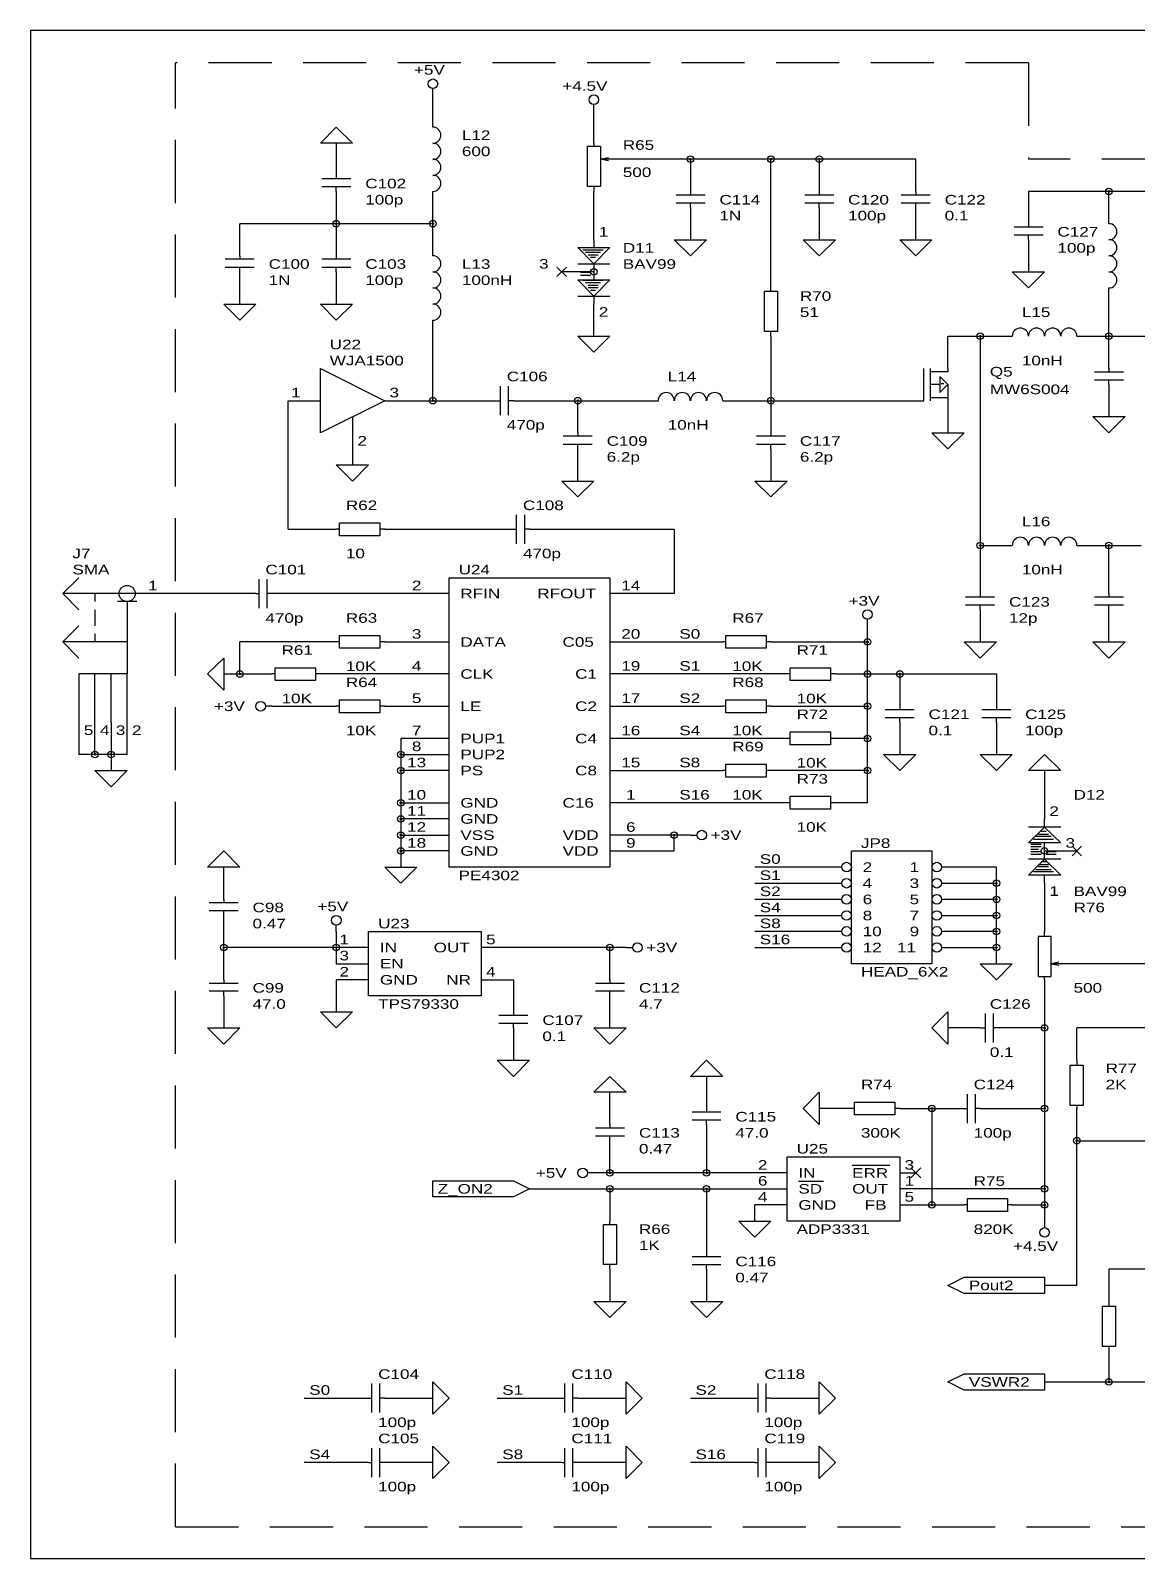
# Model space of a CAD drawing. Extents: x 0.06 to 9.63, y 0.06 to 6.12.
# Drawn here: x 0.06 to 4.45, y 0.06 to 6.12 of the extents above; entities that cross this region are included whole.
import ezdxf

# ---------------------------------------------------------------- set-up
doc = ezdxf.new("R2010")
doc.units = 0
doc.header["$MEASUREMENT"] = 0
doc.linetypes.add('HIDDEN', pattern=[0.375, 0.25, -0.125])
doc.layers.get('0').update_dxf_attribs({"linetype": 'HIDDEN'})
doc.layers.add('1', color=7, linetype='CONTINUOUS')

msp = doc.modelspace()

# ---------------------------------------------------------------- linework, layer by layer
for p, q in [((4.02, 5.996), (0.638, 5.996)), ((0.638, 5.996), (0.638, 5.996)), ((0.638, 5.996), (0.638, 5.996)), ((0.638, 0.19), (0.638, 5.996)), ((4.02, 5.996), (4.02, 5.614)), ((9.061, 5.614), (4.02, 5.614)), ((0.638, 0.19), (7.275, 0.19))]:
    msp.add_line(p, q)
at = {"layer": '1'}
for p, q in [((9.634, 6.124), (0.064, 6.124)), ((0.064, 6.124), (0.064, 0.064)), ((1.659, 5.869), (1.659, 5.894)), ((1.659, 5.741), (1.659, 5.869)), ((2.297, 5.805), (2.297, 5.83)), ((2.297, 5.677), (2.297, 5.805)), ((1.213, 5.677), (1.276, 5.741)), ((1.276, 5.741), (1.34, 5.677)), ((1.34, 5.677), (1.213, 5.677)), ((1.276, 5.677), (1.276, 5.55)), ((2.272, 5.505), (2.272, 5.665)), ((2.272, 5.665), (2.297, 5.665)), ((2.297, 5.677), (2.297, 5.665)), ((2.297, 5.665), (2.323, 5.665)), ((2.323, 5.665), (2.323, 5.505)), ((2.323, 5.614), (2.355, 5.62)), ((2.361, 5.614), (2.323, 5.614)), ((2.355, 5.607), (2.323, 5.614)), ((3.574, 5.614), (2.361, 5.614)), ((2.68, 5.614), (2.68, 5.486)), ((2.999, 5.103), (2.999, 5.614)), ((3.191, 5.614), (3.191, 5.486)), ((3.574, 5.486), (3.574, 5.614)), ((1.219, 5.537), (1.334, 5.537)), ((1.276, 5.55), (1.276, 5.537)), ((1.219, 5.505), (1.334, 5.505)), ((1.276, 5.486), (1.276, 5.505)), ((1.276, 5.486), (1.276, 5.231)), ((1.659, 5.231), (1.659, 5.486)), ((2.323, 5.505), (2.272, 5.505)), ((2.297, 5.505), (2.297, 5.486)), ((2.297, 5.294), (2.297, 5.486)), ((2.623, 5.473), (2.738, 5.473)), ((2.68, 5.486), (2.68, 5.473)), ((3.133, 5.473), (3.248, 5.473)), ((3.191, 5.486), (3.191, 5.473)), ((3.516, 5.473), (3.631, 5.473)), ((3.574, 5.486), (3.574, 5.473)), ((5.935, 5.486), (4.02, 5.486)), ((4.02, 5.486), (4.02, 5.358)), ((4.339, 5.358), (4.339, 5.486)), ((2.623, 5.441), (2.738, 5.441)), ((2.68, 5.422), (2.68, 5.441)), ((2.68, 5.422), (2.68, 5.294)), ((3.133, 5.441), (3.248, 5.441)), ((3.191, 5.422), (3.191, 5.441)), ((3.191, 5.422), (3.191, 5.294)), ((3.516, 5.441), (3.631, 5.441)), ((3.574, 5.422), (3.574, 5.441)), ((3.574, 5.294), (3.574, 5.422)), ((1.659, 5.358), (0.894, 5.358)), ((0.894, 5.231), (0.894, 5.358)), ((3.963, 5.346), (4.078, 5.346)), ((4.02, 5.358), (4.02, 5.346)), ((2.297, 5.294), (2.297, 5.263)), ((2.616, 5.294), (2.744, 5.294)), ((2.68, 5.231), (2.616, 5.294)), ((2.744, 5.294), (2.68, 5.231)), ((3.127, 5.294), (3.255, 5.294)), ((3.191, 5.231), (3.127, 5.294)), ((3.255, 5.294), (3.191, 5.231)), ((3.51, 5.294), (3.637, 5.294)), ((3.574, 5.231), (3.51, 5.294)), ((3.637, 5.294), (3.574, 5.231)), ((3.963, 5.314), (4.078, 5.314)), ((4.02, 5.294), (4.02, 5.314)), ((4.02, 5.294), (4.02, 5.167)), ((0.836, 5.218), (0.951, 5.218)), ((0.894, 5.231), (0.894, 5.218)), ((1.219, 5.218), (1.334, 5.218)), ((1.276, 5.231), (1.276, 5.218)), ((2.234, 5.263), (2.361, 5.263)), ((2.297, 5.199), (2.234, 5.263)), ((2.254, 5.254), (2.334, 5.254)), ((2.324, 5.244), (2.264, 5.244)), ((2.274, 5.234), (2.314, 5.234)), ((2.304, 5.224), (2.284, 5.224)), ((2.294, 5.214), (2.294, 5.214)), ((2.361, 5.263), (2.297, 5.199)), ((0.836, 5.186), (0.951, 5.186)), ((0.894, 5.167), (0.894, 5.186)), ((0.894, 5.039), (0.894, 5.167)), ((1.219, 5.186), (1.334, 5.186)), ((1.276, 5.167), (1.276, 5.186)), ((1.276, 5.167), (1.276, 5.039)), ((2.151, 5.186), (2.189, 5.148)), ((2.151, 5.148), (2.189, 5.186)), ((2.234, 5.167), (2.17, 5.167)), ((2.234, 5.199), (2.361, 5.199)), ((2.297, 5.167), (2.234, 5.167)), ((2.284, 5.164), (2.244, 5.164)), ((2.244, 5.154), (2.284, 5.154)), ((2.297, 5.199), (2.297, 5.135)), ((3.956, 5.167), (4.084, 5.167)), ((4.02, 5.103), (3.956, 5.167)), ((4.084, 5.167), (4.02, 5.103)), ((2.234, 5.135), (2.361, 5.135)), ((2.297, 5.071), (2.234, 5.135)), ((2.254, 5.134), (2.334, 5.134)), ((2.324, 5.124), (2.264, 5.124)), ((2.274, 5.114), (2.314, 5.114)), ((2.314, 5.104), (2.274, 5.104)), ((2.284, 5.094), (2.304, 5.094)), ((2.361, 5.135), (2.297, 5.071)), ((2.999, 5.09), (2.999, 5.103)), ((4.339, 4.784), (4.339, 5.103)), ((0.83, 5.039), (0.957, 5.039)), ((0.894, 4.975), (0.83, 5.039)), ((0.957, 5.039), (0.894, 4.975)), ((1.213, 5.039), (1.34, 5.039)), ((1.276, 4.975), (1.213, 5.039)), ((1.34, 5.039), (1.276, 4.975)), ((2.234, 5.071), (2.361, 5.071)), ((2.294, 5.084), (2.294, 5.084)), ((2.297, 5.071), (2.297, 5.039)), ((2.297, 4.912), (2.297, 5.039)), ((2.974, 4.931), (2.974, 5.09)), ((2.974, 5.09), (3.025, 5.09)), ((3.025, 5.09), (3.025, 4.931)), ((1.659, 4.656), (1.659, 4.975)), ((2.234, 4.912), (2.361, 4.912)), ((2.297, 4.848), (2.234, 4.912)), ((2.361, 4.912), (2.297, 4.848)), ((2.999, 4.931), (2.974, 4.931)), ((2.999, 4.912), (2.999, 4.931)), ((3.025, 4.931), (2.999, 4.931)), ((2.999, 4.912), (2.999, 4.529)), ((3.701, 4.912), (3.956, 4.912)), ((3.701, 4.784), (3.701, 4.912)), ((3.829, 4.912), (3.829, 3.891)), ((4.212, 4.912), (5.169, 4.912)), ((1.213, 4.784), (1.468, 4.656)), ((1.213, 4.529), (1.213, 4.784)), ((3.605, 4.656), (3.605, 4.784)), ((3.631, 4.784), (3.631, 4.656)), ((3.631, 4.784), (3.631, 4.656)), ((3.701, 4.771), (3.631, 4.771)), ((3.701, 4.771), (3.637, 4.771)), ((3.701, 4.72), (3.669, 4.752)), ((3.669, 4.752), (3.669, 4.688)), ((3.674, 4.734), (3.674, 4.734)), ((3.701, 4.784), (3.701, 4.771)), ((3.701, 4.784), (3.701, 4.771)), ((4.282, 4.771), (4.397, 4.771)), ((4.282, 4.739), (4.397, 4.739)), ((4.339, 4.784), (4.339, 4.771)), ((4.339, 4.72), (4.339, 4.739)), ((1.927, 4.599), (1.927, 4.714)), ((1.959, 4.599), (1.959, 4.714)), ((3.669, 4.72), (3.631, 4.72)), ((3.631, 4.669), (3.701, 4.669)), ((3.637, 4.669), (3.695, 4.669)), ((3.669, 4.688), (3.701, 4.72)), ((3.674, 4.724), (3.684, 4.724)), ((3.674, 4.714), (3.674, 4.714)), ((3.701, 4.72), (3.701, 4.656)), ((3.701, 4.72), (3.701, 4.656)), ((4.339, 4.72), (4.339, 4.593)), ((1.085, 4.656), (1.213, 4.656)), ((1.085, 4.146), (1.085, 4.656)), ((1.468, 4.656), (1.213, 4.529)), ((1.468, 4.656), (1.914, 4.656)), ((1.914, 4.656), (1.927, 4.656)), ((1.978, 4.656), (1.959, 4.656)), ((1.978, 4.656), (2.553, 4.656)), ((2.234, 4.529), (2.234, 4.656)), ((2.808, 4.656), (3.574, 4.656)), ((3.574, 4.656), (3.605, 4.656)), ((3.701, 4.656), (3.701, 4.529)), ((1.34, 4.593), (1.34, 4.529)), ((4.275, 4.593), (4.403, 4.593)), ((4.339, 4.529), (4.275, 4.593)), ((4.403, 4.593), (4.339, 4.529)), ((1.34, 4.529), (1.34, 4.401)), ((2.176, 4.516), (2.291, 4.516)), ((2.234, 4.529), (2.234, 4.516)), ((2.942, 4.516), (3.057, 4.516)), ((2.999, 4.529), (2.999, 4.516)), ((3.637, 4.529), (3.765, 4.529)), ((3.701, 4.465), (3.637, 4.529)), ((3.765, 4.529), (3.701, 4.465)), ((2.176, 4.484), (2.291, 4.484)), ((2.234, 4.465), (2.234, 4.484)), ((2.234, 4.337), (2.234, 4.465)), ((2.942, 4.484), (3.057, 4.484)), ((2.999, 4.465), (2.999, 4.484)), ((2.999, 4.465), (2.999, 4.337)), ((1.276, 4.401), (1.404, 4.401)), ((1.34, 4.337), (1.276, 4.401)), ((1.404, 4.401), (1.34, 4.337)), ((2.17, 4.337), (2.297, 4.337)), ((2.234, 4.274), (2.17, 4.337)), ((2.297, 4.337), (2.234, 4.274)), ((2.935, 4.337), (3.063, 4.337)), ((2.999, 4.274), (2.935, 4.337)), ((3.063, 4.337), (2.999, 4.274)), ((1.991, 4.088), (1.991, 4.203)), ((2.023, 4.088), (2.023, 4.203)), ((1.085, 4.146), (1.276, 4.146)), ((1.289, 4.146), (1.276, 4.146)), ((1.289, 4.12), (1.289, 4.171)), ((1.289, 4.171), (1.449, 4.171)), ((1.449, 4.171), (1.449, 4.146)), ((1.468, 4.146), (1.449, 4.146)), ((1.449, 4.146), (1.449, 4.12)), ((1.468, 4.146), (1.978, 4.146)), ((1.978, 4.146), (1.991, 4.146)), ((2.042, 4.146), (2.023, 4.146)), ((2.042, 4.146), (2.616, 4.146)), ((2.616, 4.146), (2.616, 3.891)), ((1.449, 4.12), (1.289, 4.12)), ((3.829, 4.082), (3.956, 4.082)), ((4.212, 4.082), (4.467, 4.082)), ((4.339, 3.891), (4.339, 4.082)), ((0.192, 3.891), (0.255, 3.954)), ((0.97, 3.833), (0.97, 3.948)), ((1.002, 3.833), (1.002, 3.948)), ((1.723, 3.954), (2.361, 3.954)), ((1.723, 2.806), (1.723, 3.954)), ((2.361, 3.954), (2.361, 2.806)), ((0.511, 3.891), (0.192, 3.891)), ((0.255, 3.827), (0.192, 3.891)), ((0.319, 3.891), (0.319, 3.859)), ((0.957, 3.891), (0.511, 3.891)), ((0.957, 3.891), (0.97, 3.891)), ((1.021, 3.891), (1.002, 3.891)), ((1.723, 3.891), (1.021, 3.891)), ((2.616, 3.891), (2.361, 3.891)), ((3.829, 3.891), (3.829, 3.878)), ((4.339, 3.891), (4.339, 3.878)), ((0.319, 3.827), (0.319, 3.763)), ((0.485, 3.859), (0.409, 3.859)), ((0.447, 3.859), (0.447, 3.699)), ((3.771, 3.878), (3.886, 3.878)), ((3.771, 3.846), (3.886, 3.846)), ((3.829, 3.827), (3.829, 3.846)), ((3.829, 3.827), (3.829, 3.699)), ((4.282, 3.878), (4.397, 3.878)), ((4.282, 3.846), (4.397, 3.846)), ((4.339, 3.827), (4.339, 3.846)), ((4.339, 3.699), (4.339, 3.827)), ((0.255, 3.763), (0.192, 3.699)), ((3.382, 3.763), (3.382, 3.789)), ((3.382, 3.061), (3.382, 3.763)), ((0.447, 3.699), (0.192, 3.699)), ((0.192, 3.699), (0.255, 3.635)), ((0.319, 3.731), (0.319, 3.699)), ((0.447, 3.699), (0.447, 3.572)), ((1.276, 3.699), (0.894, 3.699)), ((0.894, 3.572), (0.894, 3.699)), ((1.289, 3.699), (1.276, 3.699)), ((1.289, 3.674), (1.289, 3.725)), ((1.289, 3.725), (1.449, 3.725)), ((1.449, 3.725), (1.449, 3.699)), ((1.468, 3.699), (1.449, 3.699)), ((1.449, 3.699), (1.449, 3.674)), ((1.468, 3.699), (1.723, 3.699)), ((2.361, 3.699), (2.808, 3.699)), ((2.821, 3.699), (2.808, 3.699)), ((2.821, 3.674), (2.821, 3.725)), ((2.821, 3.725), (2.98, 3.725)), ((2.98, 3.725), (2.98, 3.699)), ((2.999, 3.699), (2.98, 3.699)), ((2.98, 3.699), (2.98, 3.674)), ((2.999, 3.699), (3.382, 3.699)), ((3.765, 3.699), (3.893, 3.699)), ((3.829, 3.635), (3.765, 3.699)), ((3.893, 3.699), (3.829, 3.635)), ((4.275, 3.699), (4.403, 3.699)), ((4.339, 3.635), (4.275, 3.699)), ((4.403, 3.699), (4.339, 3.635)), ((1.449, 3.674), (1.289, 3.674)), ((2.98, 3.674), (2.821, 3.674)), ((0.766, 3.572), (0.83, 3.635)), ((0.83, 3.635), (0.83, 3.508)), ((1.034, 3.546), (1.034, 3.597)), ((1.034, 3.597), (1.193, 3.597)), ((1.193, 3.597), (1.193, 3.572)), ((3.076, 3.546), (3.076, 3.597)), ((3.076, 3.597), (3.235, 3.597)), ((3.235, 3.597), (3.235, 3.572)), ((0.447, 3.572), (0.255, 3.572)), ((0.255, 3.572), (0.255, 3.38)), ((0.319, 3.38), (0.319, 3.572)), ((0.383, 3.38), (0.383, 3.572)), ((0.447, 3.38), (0.447, 3.572)), ((0.83, 3.508), (0.766, 3.572)), ((0.83, 3.572), (1.021, 3.572)), ((1.034, 3.572), (1.021, 3.572)), ((1.193, 3.546), (1.034, 3.546)), ((1.213, 3.572), (1.193, 3.572)), ((1.193, 3.572), (1.193, 3.546)), ((1.723, 3.572), (1.213, 3.572)), ((3.063, 3.572), (2.361, 3.572)), ((3.076, 3.572), (3.063, 3.572)), ((3.235, 3.546), (3.076, 3.546)), ((3.255, 3.572), (3.235, 3.572)), ((3.235, 3.572), (3.235, 3.546)), ((3.255, 3.572), (3.893, 3.572)), ((3.51, 3.572), (3.51, 3.444)), ((3.893, 3.572), (3.893, 3.444)), ((1.289, 3.418), (1.289, 3.47)), ((1.289, 3.47), (1.449, 3.47)), ((1.449, 3.47), (1.449, 3.444)), ((2.821, 3.418), (2.821, 3.47)), ((2.821, 3.47), (2.98, 3.47)), ((2.98, 3.47), (2.98, 3.444)), ((1.021, 3.444), (0.996, 3.444)), ((1.021, 3.444), (1.276, 3.444)), ((1.289, 3.444), (1.276, 3.444)), ((1.449, 3.418), (1.289, 3.418)), ((1.468, 3.444), (1.449, 3.444)), ((1.449, 3.444), (1.449, 3.418)), ((1.468, 3.444), (1.723, 3.444)), ((2.361, 3.444), (2.808, 3.444)), ((2.821, 3.444), (2.808, 3.444)), ((2.98, 3.418), (2.821, 3.418)), ((2.999, 3.444), (2.98, 3.444)), ((2.98, 3.444), (2.98, 3.418)), ((2.999, 3.444), (3.382, 3.444)), ((3.452, 3.431), (3.567, 3.431)), ((3.452, 3.399), (3.567, 3.399)), ((3.51, 3.444), (3.51, 3.431)), ((3.51, 3.38), (3.51, 3.399)), ((3.835, 3.431), (3.95, 3.431)), ((3.835, 3.399), (3.95, 3.399)), ((3.893, 3.444), (3.893, 3.431)), ((3.893, 3.38), (3.893, 3.399)), ((0.255, 3.38), (0.255, 3.253)), ((0.319, 3.253), (0.319, 3.38)), ((0.383, 3.38), (0.383, 3.189)), ((0.447, 3.253), (0.447, 3.38)), ((3.076, 3.291), (3.076, 3.342)), ((3.076, 3.342), (3.235, 3.342)), ((3.235, 3.342), (3.235, 3.316)), ((3.51, 3.38), (3.51, 3.253)), ((3.893, 3.38), (3.893, 3.253)), ((1.723, 3.316), (1.532, 3.316)), ((1.532, 3.316), (1.532, 2.806)), ((3.063, 3.316), (2.361, 3.316)), ((3.076, 3.316), (3.063, 3.316)), ((3.235, 3.291), (3.076, 3.291)), ((3.255, 3.316), (3.235, 3.316)), ((3.235, 3.316), (3.235, 3.291)), ((3.382, 3.316), (3.255, 3.316)), ((0.447, 3.253), (0.255, 3.253)), ((1.532, 3.253), (1.723, 3.253)), ((2.821, 3.163), (2.821, 3.214)), ((2.821, 3.214), (2.98, 3.214)), ((2.98, 3.214), (2.98, 3.189)), ((3.446, 3.253), (3.574, 3.253)), ((3.51, 3.189), (3.446, 3.253)), ((3.574, 3.253), (3.51, 3.189)), ((3.829, 3.253), (3.956, 3.253)), ((3.893, 3.189), (3.829, 3.253)), ((3.956, 3.253), (3.893, 3.189)), ((4.02, 3.189), (4.084, 3.253)), ((4.084, 3.253), (4.148, 3.189)), ((0.319, 3.189), (0.447, 3.189)), ((0.383, 3.125), (0.319, 3.189)), ((0.447, 3.189), (0.383, 3.125)), ((1.723, 3.189), (1.532, 3.189)), ((2.361, 3.189), (2.808, 3.189)), ((2.821, 3.189), (2.808, 3.189)), ((2.98, 3.163), (2.821, 3.163)), ((2.999, 3.189), (2.98, 3.189)), ((2.98, 3.189), (2.98, 3.163)), ((3.382, 3.189), (2.999, 3.189)), ((4.148, 3.189), (4.02, 3.189)), ((4.084, 3.189), (4.084, 2.997)), ((1.532, 3.061), (1.723, 3.061)), ((3.063, 3.061), (2.361, 3.061)), ((3.076, 3.061), (3.063, 3.061)), ((3.076, 3.036), (3.076, 3.087)), ((3.076, 3.087), (3.235, 3.087)), ((3.235, 3.036), (3.076, 3.036)), ((3.235, 3.087), (3.235, 3.061)), ((3.255, 3.061), (3.235, 3.061)), ((3.235, 3.061), (3.235, 3.036)), ((3.382, 3.061), (3.255, 3.061)), ((1.723, 2.997), (1.532, 2.997)), ((4.084, 2.965), (4.084, 2.997)), ((1.532, 2.933), (1.723, 2.933)), ((2.68, 2.933), (2.361, 2.933)), ((2.616, 2.87), (2.616, 2.933)), ((2.68, 2.933), (2.706, 2.933)), ((4.02, 2.902), (4.084, 2.965)), ((4.148, 2.965), (4.02, 2.965)), ((4.04, 2.917), (4.12, 2.917)), ((4.11, 2.927), (4.05, 2.927)), ((4.06, 2.937), (4.1, 2.937)), ((4.09, 2.947), (4.07, 2.947)), ((4.08, 2.957), (4.08, 2.957)), ((4.084, 2.965), (4.148, 2.902)), ((0.766, 2.806), (0.83, 2.87)), ((0.83, 2.87), (0.894, 2.806)), ((1.723, 2.87), (1.532, 2.87)), ((2.361, 2.87), (2.616, 2.87)), ((3.318, 2.87), (3.637, 2.87)), ((3.318, 2.423), (3.318, 2.87)), ((3.637, 2.87), (3.637, 2.423)), ((4.148, 2.902), (4.02, 2.902)), ((4.03, 2.897), (4.07, 2.897)), ((4.07, 2.887), (4.03, 2.887)), ((4.03, 2.877), (4.06, 2.877)), ((4.07, 2.867), (4.03, 2.867)), ((4.03, 2.857), (4.07, 2.857)), ((4.084, 2.838), (4.084, 2.902)), ((4.084, 2.87), (4.148, 2.87)), ((4.13, 2.867), (4.09, 2.867)), ((4.09, 2.857), (4.13, 2.857)), ((4.148, 2.87), (4.212, 2.87)), ((4.193, 2.889), (4.231, 2.851)), ((4.193, 2.851), (4.231, 2.889)), ((0.894, 2.806), (0.766, 2.806)), ((0.83, 2.678), (0.83, 2.806)), ((1.468, 2.806), (1.595, 2.806)), ((1.532, 2.742), (1.468, 2.806)), ((1.595, 2.806), (1.532, 2.742)), ((2.361, 2.806), (1.723, 2.806)), ((3.28, 2.806), (2.935, 2.806)), ((3.893, 2.806), (3.676, 2.806)), ((3.893, 2.423), (3.893, 2.806)), ((4.02, 2.774), (4.084, 2.838)), ((4.148, 2.838), (4.02, 2.838)), ((4.05, 2.797), (4.11, 2.797)), ((4.06, 2.817), (4.1, 2.817)), ((4.1, 2.807), (4.06, 2.807)), ((4.09, 2.827), (4.07, 2.827)), ((4.08, 2.837), (4.08, 2.837)), ((4.084, 2.838), (4.148, 2.774)), ((2.935, 2.742), (3.28, 2.742)), ((3.676, 2.742), (3.893, 2.742)), ((4.148, 2.774), (4.02, 2.774)), ((4.12, 2.787), (4.04, 2.787)), ((4.084, 2.742), (4.084, 2.774)), ((4.084, 2.742), (4.084, 2.551)), ((0.83, 2.678), (0.83, 2.665)), ((3.28, 2.678), (2.935, 2.678)), ((3.893, 2.678), (3.676, 2.678)), ((0.772, 2.665), (0.887, 2.665)), ((0.772, 2.634), (0.887, 2.634)), ((0.83, 2.614), (0.83, 2.634)), ((0.83, 2.359), (0.83, 2.614)), ((2.935, 2.614), (3.28, 2.614)), ((3.676, 2.614), (3.893, 2.614)), ((1.276, 2.551), (1.276, 2.576)), ((1.276, 2.551), (1.276, 2.423)), ((1.404, 2.551), (1.851, 2.551)), ((1.404, 2.295), (1.404, 2.551)), ((1.851, 2.551), (1.851, 2.295)), ((3.28, 2.551), (2.935, 2.551)), ((3.893, 2.551), (3.676, 2.551)), ((4.084, 2.531), (4.084, 2.551)), ((1.404, 2.487), (0.83, 2.487)), ((2.425, 2.487), (1.851, 2.487)), ((2.361, 2.359), (2.361, 2.487)), ((2.425, 2.487), (2.45, 2.487)), ((2.935, 2.487), (3.28, 2.487)), ((3.676, 2.487), (3.893, 2.487)), ((4.11, 2.531), (4.059, 2.531)), ((4.059, 2.531), (4.059, 2.372)), ((4.11, 2.372), (4.11, 2.531)), ((4.141, 2.429), (4.11, 2.423)), ((1.276, 2.423), (1.404, 2.423)), ((3.637, 2.423), (3.318, 2.423)), ((3.829, 2.423), (3.956, 2.423)), ((3.893, 2.359), (3.829, 2.423)), ((3.956, 2.423), (3.893, 2.359)), ((4.059, 2.372), (4.084, 2.372)), ((4.084, 2.359), (4.084, 2.372)), ((4.084, 2.372), (4.11, 2.372)), ((4.148, 2.423), (4.11, 2.423)), ((4.11, 2.423), (4.141, 2.417)), ((4.531, 2.423), (4.148, 2.423)), ((0.772, 2.346), (0.887, 2.346)), ((0.772, 2.315), (0.887, 2.315)), ((0.83, 2.359), (0.83, 2.346)), ((0.83, 2.295), (0.83, 2.315)), ((1.404, 2.359), (1.276, 2.359)), ((1.276, 2.359), (1.276, 2.232)), ((1.851, 2.359), (1.978, 2.359)), ((1.978, 2.359), (1.978, 2.232)), ((2.304, 2.346), (2.419, 2.346)), ((2.304, 2.315), (2.419, 2.315)), ((2.361, 2.359), (2.361, 2.346)), ((2.361, 2.295), (2.361, 2.315)), ((4.084, 2.359), (4.084, 1.402)), ((0.83, 2.295), (0.83, 2.168)), ((1.851, 2.295), (1.404, 2.295)), ((2.361, 2.168), (2.361, 2.295)), ((1.213, 2.232), (1.34, 2.232)), ((1.276, 2.168), (1.213, 2.232)), ((1.34, 2.232), (1.276, 2.168)), ((1.921, 2.219), (2.036, 2.219)), ((1.921, 2.187), (2.036, 2.187)), ((1.978, 2.232), (1.978, 2.219)), ((1.978, 2.168), (1.978, 2.187)), ((3.637, 2.168), (3.701, 2.232)), ((3.701, 2.232), (3.701, 2.104)), ((3.848, 2.225), (3.848, 2.11)), ((3.88, 2.225), (3.88, 2.11)), ((0.766, 2.168), (0.894, 2.168)), ((0.83, 2.104), (0.766, 2.168)), ((0.894, 2.168), (0.83, 2.104)), ((1.978, 2.168), (1.978, 2.04)), ((2.297, 2.168), (2.425, 2.168)), ((2.361, 2.104), (2.297, 2.168)), ((2.425, 2.168), (2.361, 2.104)), ((3.701, 2.104), (3.637, 2.168)), ((3.829, 2.168), (3.701, 2.168)), ((3.829, 2.168), (3.848, 2.168)), ((3.893, 2.168), (3.88, 2.168)), ((4.084, 2.168), (3.893, 2.168)), ((5.105, 2.168), (4.212, 2.168)), ((4.212, 2.04), (4.212, 2.168)), ((1.914, 2.04), (2.042, 2.04)), ((1.978, 1.976), (1.914, 2.04)), ((2.042, 2.04), (1.978, 1.976)), ((2.68, 1.976), (2.744, 2.04)), ((2.744, 2.04), (2.808, 1.976)), ((4.186, 1.861), (4.186, 2.021)), ((4.186, 2.021), (4.212, 2.021)), ((4.212, 2.04), (4.212, 2.021)), ((4.212, 2.021), (4.237, 2.021)), ((4.237, 2.021), (4.237, 1.861)), ((2.297, 1.913), (2.361, 1.976)), ((2.361, 1.976), (2.425, 1.913)), ((2.808, 1.976), (2.68, 1.976)), ((2.744, 1.976), (2.744, 1.849)), ((2.425, 1.913), (2.297, 1.913)), ((2.361, 1.785), (2.361, 1.913)), ((3.127, 1.849), (3.191, 1.913)), ((3.191, 1.913), (3.191, 1.785)), ((3.778, 1.791), (3.778, 1.906)), ((3.81, 1.791), (3.81, 1.906)), ((2.687, 1.836), (2.801, 1.836)), ((2.744, 1.849), (2.744, 1.836)), ((3.191, 1.785), (3.127, 1.849)), ((3.318, 1.849), (3.191, 1.849)), ((3.331, 1.849), (3.318, 1.849)), ((3.331, 1.823), (3.331, 1.874)), ((3.331, 1.874), (3.491, 1.874)), ((3.491, 1.823), (3.331, 1.823)), ((3.491, 1.874), (3.491, 1.849)), ((3.51, 1.849), (3.491, 1.849)), ((3.491, 1.849), (3.491, 1.823)), ((3.51, 1.849), (3.765, 1.849)), ((3.637, 1.849), (3.637, 1.466)), ((3.765, 1.849), (3.778, 1.849)), ((3.829, 1.849), (3.81, 1.849)), ((3.829, 1.849), (4.084, 1.849)), ((4.237, 1.861), (4.186, 1.861)), ((4.212, 1.861), (4.212, 1.849)), ((4.212, 1.147), (4.212, 1.849)), ((2.304, 1.772), (2.419, 1.772)), ((2.361, 1.785), (2.361, 1.772)), ((2.687, 1.804), (2.801, 1.804)), ((2.744, 1.785), (2.744, 1.804)), ((2.744, 1.785), (2.744, 1.593)), ((2.304, 1.74), (2.419, 1.74)), ((2.361, 1.721), (2.361, 1.74)), ((2.361, 1.593), (2.361, 1.721)), ((4.212, 1.721), (4.595, 1.721)), ((3.063, 1.657), (3.51, 1.657)), ((3.063, 1.402), (3.063, 1.657)), ((3.51, 1.657), (3.51, 1.402)), ((2.297, 1.593), (2.272, 1.593)), ((3.063, 1.593), (2.297, 1.593)), ((3.321, 1.624), (3.371, 1.624)), ((3.371, 1.624), (3.421, 1.624)), ((3.421, 1.624), (3.471, 1.624)), ((3.51, 1.593), (3.574, 1.593)), ((3.554, 1.613), (3.593, 1.574)), ((3.554, 1.574), (3.593, 1.613)), ((1.659, 1.498), (1.659, 1.562)), ((1.659, 1.562), (1.978, 1.562)), ((1.978, 1.562), (2.042, 1.53)), ((2.042, 1.53), (1.978, 1.498)), ((2.042, 1.53), (3.063, 1.53)), ((2.361, 1.53), (2.361, 1.402)), ((2.744, 1.53), (2.744, 1.274)), ((3.108, 1.561), (3.158, 1.561)), ((3.158, 1.561), (3.208, 1.561)), ((4.084, 1.53), (3.51, 1.53)), ((1.978, 1.498), (1.659, 1.498)), ((3.063, 1.466), (2.935, 1.466)), ((2.935, 1.402), (2.935, 1.466)), ((3.51, 1.466), (3.765, 1.466)), ((3.778, 1.466), (3.765, 1.466)), ((3.778, 1.44), (3.778, 1.491)), ((3.778, 1.491), (3.937, 1.491)), ((3.937, 1.491), (3.937, 1.466)), ((3.956, 1.466), (3.937, 1.466)), ((3.937, 1.466), (3.937, 1.44)), ((3.956, 1.466), (4.084, 1.466)), ((2.361, 1.389), (2.361, 1.402)), ((2.872, 1.402), (2.999, 1.402)), ((2.935, 1.338), (2.872, 1.402)), ((2.999, 1.402), (2.935, 1.338)), ((3.51, 1.402), (3.063, 1.402)), ((3.937, 1.44), (3.778, 1.44)), ((4.084, 1.402), (4.084, 1.377)), ((2.336, 1.23), (2.336, 1.389)), ((2.336, 1.389), (2.387, 1.389)), ((2.387, 1.389), (2.387, 1.23)), ((2.744, 1.274), (2.744, 1.262)), ((2.361, 1.23), (2.336, 1.23)), ((2.361, 1.211), (2.361, 1.23)), ((2.387, 1.23), (2.361, 1.23)), ((2.687, 1.262), (2.801, 1.262)), ((2.687, 1.23), (2.801, 1.23)), ((2.744, 1.211), (2.744, 1.23)), ((2.361, 1.211), (2.361, 1.083)), ((2.744, 1.211), (2.744, 1.083)), ((3.701, 1.147), (3.765, 1.179)), ((3.765, 1.179), (4.084, 1.179)), ((4.084, 1.179), (4.084, 1.115)), ((5.105, 1.211), (4.339, 1.211)), ((4.339, 1.211), (4.339, 1.083)), ((3.765, 1.115), (3.701, 1.147)), ((4.084, 1.115), (3.765, 1.115)), ((4.212, 1.147), (4.084, 1.147)), ((2.297, 1.083), (2.425, 1.083)), ((2.361, 1.019), (2.297, 1.083)), ((2.425, 1.083), (2.361, 1.019)), ((2.68, 1.083), (2.808, 1.083)), ((2.744, 1.019), (2.68, 1.083)), ((2.808, 1.083), (2.744, 1.019)), ((4.314, 0.904), (4.314, 1.064)), ((4.314, 1.064), (4.339, 1.064)), ((4.339, 1.083), (4.339, 1.064)), ((4.339, 1.064), (4.365, 1.064)), ((4.365, 1.064), (4.365, 0.904)), ((4.365, 0.904), (4.314, 0.904)), ((4.339, 0.904), (4.339, 0.892)), ((4.339, 0.892), (4.339, 0.764)), ((3.701, 0.764), (3.765, 0.796)), ((3.765, 0.796), (4.084, 0.796)), ((4.084, 0.796), (4.084, 0.732)), ((1.417, 0.643), (1.417, 0.758)), ((1.449, 0.643), (1.449, 0.758)), ((1.659, 0.636), (1.659, 0.764)), ((1.659, 0.764), (1.723, 0.7)), ((2.182, 0.643), (2.182, 0.758)), ((2.214, 0.643), (2.214, 0.758)), ((2.425, 0.636), (2.425, 0.764)), ((2.425, 0.764), (2.489, 0.7)), ((2.948, 0.643), (2.948, 0.758)), ((2.98, 0.643), (2.98, 0.758)), ((3.191, 0.636), (3.191, 0.764)), ((3.191, 0.764), (3.255, 0.7)), ((3.765, 0.732), (3.701, 0.764)), ((4.084, 0.732), (3.765, 0.732)), ((4.084, 0.764), (4.595, 0.764)), ((1.149, 0.7), (1.404, 0.7)), ((1.404, 0.7), (1.417, 0.7)), ((1.468, 0.7), (1.449, 0.7)), ((1.468, 0.7), (1.659, 0.7)), ((1.723, 0.7), (1.659, 0.636)), ((1.914, 0.7), (2.17, 0.7)), ((2.17, 0.7), (2.182, 0.7)), ((2.234, 0.7), (2.214, 0.7)), ((2.234, 0.7), (2.425, 0.7)), ((2.489, 0.7), (2.425, 0.636)), ((2.68, 0.7), (2.935, 0.7)), ((2.935, 0.7), (2.948, 0.7)), ((2.999, 0.7), (2.98, 0.7)), ((2.999, 0.7), (3.191, 0.7)), ((3.255, 0.7), (3.191, 0.636)), ((1.417, 0.387), (1.417, 0.502)), ((1.449, 0.387), (1.449, 0.502)), ((1.659, 0.381), (1.659, 0.509)), ((1.659, 0.509), (1.723, 0.445)), ((2.182, 0.387), (2.182, 0.502)), ((2.214, 0.387), (2.214, 0.502)), ((2.425, 0.381), (2.425, 0.509)), ((2.425, 0.509), (2.489, 0.445)), ((2.948, 0.387), (2.948, 0.502)), ((2.98, 0.387), (2.98, 0.502)), ((3.191, 0.381), (3.191, 0.509)), ((3.191, 0.509), (3.255, 0.445)), ((1.404, 0.445), (1.149, 0.445)), ((1.404, 0.445), (1.417, 0.445)), ((1.468, 0.445), (1.449, 0.445)), ((1.659, 0.445), (1.468, 0.445)), ((1.723, 0.445), (1.659, 0.381)), ((2.17, 0.445), (1.914, 0.445)), ((2.17, 0.445), (2.182, 0.445)), ((2.234, 0.445), (2.214, 0.445)), ((2.425, 0.445), (2.234, 0.445)), ((2.489, 0.445), (2.425, 0.381)), ((2.935, 0.445), (2.68, 0.445)), ((2.935, 0.445), (2.948, 0.445)), ((2.999, 0.445), (2.98, 0.445)), ((3.191, 0.445), (2.999, 0.445)), ((3.255, 0.445), (3.191, 0.381)), ((0.064, 0.064), (9.634, 0.064))]:
    msp.add_line(p, q, dxfattribs=at)
for centre, radius in [((1.659, 5.913), 0.019), ((2.297, 5.85), 0.019), ((2.68, 5.614), 0.013), ((2.68, 5.614), 0.003), ((2.999, 5.614), 0.013), ((2.999, 5.614), 0.003), ((3.191, 5.614), 0.013), ((3.191, 5.614), 0.003), ((4.339, 5.486), 0.013), ((4.339, 5.486), 0.003), ((1.276, 5.358), 0.013), ((1.276, 5.358), 0.003), ((1.659, 5.358), 0.013), ((1.659, 5.358), 0.003), ((2.297, 5.167), 0.013), ((3.829, 4.912), 0.013), ((3.829, 4.912), 0.003), ((4.339, 4.912), 0.013), ((4.339, 4.912), 0.003), ((1.659, 4.656), 0.013), ((2.234, 4.656), 0.013), ((2.999, 4.656), 0.013), ((1.659, 4.656), 0.003), ((2.234, 4.656), 0.003), ((2.999, 4.656), 0.003), ((3.829, 4.082), 0.013), ((3.829, 4.082), 0.003), ((4.339, 4.082), 0.013), ((4.339, 4.082), 0.003), ((0.447, 3.891), 0.032), ((3.382, 3.808), 0.019), ((3.382, 3.699), 0.013), ((3.382, 3.699), 0.003), ((0.894, 3.572), 0.013), ((3.382, 3.572), 0.013), ((3.51, 3.572), 0.013), ((0.894, 3.572), 0.003), ((3.382, 3.572), 0.003), ((3.51, 3.572), 0.003), ((0.976, 3.444), 0.019), ((3.382, 3.444), 0.013), ((3.382, 3.444), 0.003), ((3.382, 3.316), 0.013), ((3.382, 3.316), 0.003), ((0.319, 3.253), 0.013), ((0.319, 3.253), 0.003), ((0.383, 3.253), 0.013), ((0.383, 3.253), 0.003), ((1.532, 3.253), 0.013), ((1.532, 3.253), 0.003), ((1.532, 3.189), 0.013), ((1.532, 3.189), 0.003), ((3.382, 3.189), 0.013), ((3.382, 3.189), 0.003), ((1.532, 3.061), 0.013), ((1.532, 3.061), 0.003), ((1.532, 2.997), 0.013), ((1.532, 2.997), 0.003), ((1.532, 2.933), 0.013), ((1.532, 2.933), 0.003), ((2.616, 2.933), 0.013), ((2.616, 2.933), 0.003), ((2.725, 2.933), 0.019), ((1.532, 2.87), 0.013), ((1.532, 2.87), 0.003), ((4.084, 2.87), 0.013), ((3.299, 2.806), 0.019), ((3.657, 2.806), 0.019), ((3.299, 2.742), 0.019), ((3.657, 2.742), 0.019), ((3.893, 2.742), 0.013), ((3.893, 2.742), 0.003), ((3.299, 2.678), 0.019), ((3.657, 2.678), 0.019), ((3.893, 2.678), 0.013), ((3.893, 2.678), 0.003), ((1.276, 2.595), 0.019), ((3.299, 2.614), 0.019), ((3.657, 2.614), 0.019), ((3.893, 2.614), 0.013), ((3.893, 2.614), 0.003), ((3.299, 2.551), 0.019), ((3.657, 2.551), 0.019), ((3.893, 2.551), 0.013), ((3.893, 2.551), 0.003), ((0.83, 2.487), 0.013), ((0.83, 2.487), 0.003), ((1.276, 2.487), 0.013), ((1.276, 2.487), 0.003), ((2.361, 2.487), 0.013), ((2.361, 2.487), 0.003), ((2.47, 2.487), 0.019), ((3.299, 2.487), 0.019), ((3.657, 2.487), 0.019), ((3.893, 2.487), 0.013), ((3.893, 2.487), 0.003), ((4.084, 2.168), 0.013), ((4.084, 2.168), 0.003), ((3.637, 1.849), 0.013), ((3.637, 1.849), 0.003), ((4.084, 1.849), 0.013), ((4.084, 1.849), 0.003), ((4.212, 1.721), 0.013), ((4.212, 1.721), 0.003), ((2.253, 1.593), 0.019), ((2.361, 1.593), 0.013), ((2.361, 1.593), 0.003), ((2.744, 1.593), 0.013), ((2.744, 1.593), 0.003), ((2.361, 1.53), 0.013), ((2.361, 1.53), 0.003), ((2.744, 1.53), 0.013), ((2.744, 1.53), 0.003), ((4.084, 1.53), 0.013), ((4.084, 1.53), 0.003), ((3.637, 1.466), 0.013), ((3.637, 1.466), 0.003), ((4.084, 1.466), 0.013), ((4.084, 1.466), 0.003), ((4.084, 1.357), 0.019), ((4.339, 0.764), 0.013), ((4.339, 0.764), 0.003)]:
    msp.add_circle(centre, radius, dxfattribs=at)
for centre, start, end in [((1.659, 5.709), 0, 90), ((1.659, 5.709), 270, 0), ((1.659, 5.645), 0, 90), ((1.659, 5.645), 270, 0), ((1.659, 5.582), 0, 90), ((1.659, 5.582), 270, 0), ((1.659, 5.518), 0, 90), ((1.659, 5.518), 270, 0), ((4.339, 5.326), 0, 90), ((4.339, 5.326), 270, 0), ((4.339, 5.263), 0, 90), ((1.659, 5.199), 0, 90), ((4.339, 5.263), 270, 0), ((4.339, 5.199), 0, 90), ((1.659, 5.199), 270, 0), ((1.659, 5.135), 0, 90), ((4.339, 5.199), 270, 0), ((4.339, 5.135), 0, 90), ((1.659, 5.135), 270, 0), ((1.659, 5.071), 0, 90), ((4.339, 5.135), 270, 0), ((1.659, 5.071), 270, 0), ((1.659, 5.007), 0, 90), ((1.659, 5.007), 270, 0), ((3.988, 4.912), 90, 180), ((3.988, 4.912), 0, 90), ((4.052, 4.912), 90, 180), ((4.052, 4.912), 0, 90), ((4.116, 4.912), 90, 180), ((4.116, 4.912), 0, 90), ((4.18, 4.912), 90, 180), ((4.18, 4.912), 0, 90), ((2.584, 4.656), 90, 180), ((2.584, 4.656), 0, 90), ((2.648, 4.656), 90, 180), ((2.648, 4.656), 0, 90), ((2.712, 4.656), 90, 180), ((2.712, 4.656), 0, 90), ((2.776, 4.656), 90, 180), ((2.776, 4.656), 0, 90), ((3.988, 4.082), 90, 180), ((3.988, 4.082), 0, 90), ((4.052, 4.082), 90, 180), ((4.052, 4.082), 0, 90), ((4.116, 4.082), 90, 180), ((4.116, 4.082), 0, 90), ((4.18, 4.082), 90, 180), ((4.18, 4.082), 0, 90)]:
    msp.add_arc(centre, 0.032, start, end, dxfattribs=at)

# ---------------------------------------------------------------- texts
at = {"layer": '1', "width": 1.333}
for s, p in [('+5V', (1.584, 5.949)), ('+4.5V', (2.172, 5.885)), ('L12', (1.774, 5.69)), ('600', (1.774, 5.626)), ('R65', (2.412, 5.651)), ('500', (2.412, 5.543)), ('C102', (1.391, 5.498)), ('100p', (1.391, 5.434)), ('C114', (2.795, 5.434)), ('C120', (3.305, 5.434)), ('C122', (3.688, 5.434)), ('1N', (2.795, 5.371)), ('100p', (3.305, 5.371)), ('0.1', (3.688, 5.371)), ('1', (2.317, 5.307)), ('C127', (4.135, 5.307)), ('D11', (2.412, 5.243)), ('100p', (4.135, 5.243)), ('C100', (1.008, 5.179)), ('C103', (1.391, 5.179)), ('L13', (1.774, 5.179)), ('3', (2.08, 5.18)), ('BAV99', (2.412, 5.179)), ('1N', (1.008, 5.115)), ('100p', (1.391, 5.115)), ('100nH', (1.774, 5.115)), ('R70', (3.114, 5.052)), ('2', (2.317, 4.989)), ('51', (3.114, 4.988)), ('L15', (3.994, 4.988)), ('U22', (1.25, 4.86)), ('WJA1500', (1.25, 4.796)), ('Q5', (3.867, 4.752)), ('10nH', (3.994, 4.796)), ('C106', (1.952, 4.733)), ('L14', (2.59, 4.733)), ('  1', (1.059, 4.669)), ('3', (1.487, 4.669)), ('MW6S004', (3.867, 4.682)), ('470p', (1.952, 4.541)), ('10nH', (2.59, 4.541)), ('2', (1.36, 4.478)), ('C109', (2.348, 4.477)), ('C117', (3.114, 4.477)), ('6.2p', (2.348, 4.414)), ('6.2p', (3.114, 4.414)), ('R62', (1.314, 4.222)), ('C108', (2.016, 4.222)), ('L16', (3.994, 4.158)), ('J7', (0.23, 4.031)), ('10', (1.314, 4.031)), ('470p', (2.016, 4.031)), ('SMA', (0.23, 3.967)), ('C101', (0.995, 3.967)), ('U24', (1.761, 3.967)), ('10nH', (3.994, 3.967)), ('1', (0.53, 3.904)), ('  2', (1.538, 3.904)), ('14', (2.406, 3.904)), ('RFIN', (1.768, 3.872)), ('RFOUT', (2.073, 3.872)), ('+3V', (3.307, 3.843)), ('C123', (3.943, 3.839)), ('470p', (0.995, 3.775)), ('R63', (1.314, 3.775)), ('R67', (2.846, 3.775)), ('12p', (3.943, 3.775)), ('  3', (1.538, 3.712)), ('DATA', (1.768, 3.68)), ('C05', (2.173, 3.68)), ('20', (2.406, 3.712)), ('S0', (2.636, 3.712)), ('R61', (1.059, 3.648)), ('R71', (3.101, 3.648)), ('10K', (1.314, 3.584)), ('  4', (1.538, 3.585)), ('CLK', (1.768, 3.553)), ('C1', (2.223, 3.553)), ('19', (2.406, 3.585)), ('S1', (2.636, 3.585)), ('10K', (2.846, 3.584)), ('R64', (1.314, 3.52)), ('R68', (2.846, 3.52)), ('+3V', (0.791, 3.425)), ('10K', (1.059, 3.456)), ('  5', (1.538, 3.457)), ('LE', (1.768, 3.425)), ('C2', (2.223, 3.425)), ('17', (2.406, 3.457)), ('S2', (2.636, 3.457)), ('10K', (3.101, 3.456)), ('R72', (3.101, 3.393)), ('C121', (3.624, 3.393)), ('C125', (4.007, 3.393)), ('5', (0.275, 3.33)), ('4', (0.339, 3.33)), ('3', (0.402, 3.33)), ('2', (0.466, 3.33)), ('10K', (1.314, 3.329)), ('  7', (1.538, 3.329)), ('PUP1', (1.768, 3.297)), ('C4', (2.223, 3.297)), ('16', (2.406, 3.329)), ('S4', (2.636, 3.329)), ('10K', (2.846, 3.329)), ('0.1', (3.624, 3.329)), ('100p', (4.007, 3.329)), ('  8', (1.538, 3.266)), ('PUP2', (1.768, 3.234)), ('R69', (2.846, 3.265)), (' 13', (1.538, 3.202)), ('15', (2.406, 3.202)), ('S8', (2.636, 3.202)), ('10K', (3.101, 3.201)), ('PS', (1.768, 3.17)), ('C8', (2.223, 3.17)), ('R73', (3.101, 3.137)), (' 10', (1.538, 3.074)), (' 1', (2.406, 3.074)), ('S16', (2.636, 3.074)), ('10K', (2.846, 3.074)), ('D12', (4.199, 3.074)), (' 11', (1.538, 3.01)), ('GND', (1.768, 3.042)), ('C16', (2.173, 3.042)), ('2', (4.103, 3.009)), (' 12', (1.538, 2.946)), ('GND', (1.768, 2.978)), (' 6', (2.406, 2.946)), ('10K', (3.101, 2.946)), (' 18', (1.538, 2.883)), ('VSS', (1.768, 2.914)), ('VDD', (2.173, 2.914)), (' 9', (2.406, 2.883)), ('+3V', (2.76, 2.914)), ('JP8', (3.356, 2.882)), ('3', (4.167, 2.883)), ('GND', (1.768, 2.851)), ('VDD', (2.173, 2.851)), ('S0', (2.955, 2.819)), ('PE4302', (1.761, 2.754)), ('S1', (2.955, 2.755)), ('2', (3.363, 2.787)), ('1', (3.549, 2.787)), ('S2', (2.955, 2.691)), ('4', (3.363, 2.723)), ('3', (3.549, 2.723)), ('1', (4.103, 2.692)), ('BAV99', (4.199, 2.691)), ('+5V', (1.201, 2.631)), ('6', (3.363, 2.659)), ('5', (3.549, 2.659)), ('C98', (0.944, 2.627)), ('S4', (2.955, 2.627)), ('8', (3.363, 2.595)), ('7', (3.549, 2.595)), ('R76', (4.199, 2.627)), ('0.47', (0.944, 2.563)), ('U23', (1.442, 2.563)), ('S8', (2.955, 2.564)), ('10', (3.363, 2.532)), ('9', (3.549, 2.532)), ('  1', (1.251, 2.5)), ('IN', (1.449, 2.468)), ('OUT', (1.662, 2.468)), ('5', (1.87, 2.5)), ('+3V', (2.505, 2.468)), ('S16', (2.955, 2.5)), ('12', (3.363, 2.468)), ('11', (3.499, 2.468)), ('  3', (1.251, 2.436)), ('EN', (1.449, 2.404)), ('  2', (1.251, 2.372)), ('GND', (1.449, 2.34)), ('NR', (1.712, 2.34)), ('4', (1.87, 2.372)), ('HEAD_6X2', (3.356, 2.372)), ('C99', (0.944, 2.308)), ('C112', (2.476, 2.308)), ('500', (4.199, 2.308)), ('47.0', (0.944, 2.244)), ('TPS79330', (1.442, 2.244)), ('4.7', (2.476, 2.244)), ('C126', (3.867, 2.244)), ('C107', (2.093, 2.18)), ('0.1', (2.093, 2.116)), ('0.1', (3.867, 2.053)), ('R77', (4.326, 1.989)), ('R74', (3.356, 1.925)), ('C124', (3.803, 1.925)), ('2K', (4.326, 1.925)), ('C115', (2.858, 1.797)), ('C113', (2.476, 1.733)), ('47.0', (2.858, 1.733)), ('300K', (3.356, 1.733)), ('100p', (3.803, 1.733)), ('0.47', (2.476, 1.67)), ('U25', (3.101, 1.67)), ('  2', (2.91, 1.606)), ('3', (3.529, 1.606)), ('+5V', (2.067, 1.574)), ('  6', (2.91, 1.543)), ('IN', (3.108, 1.574)), ('ERR', (3.321, 1.574)), ('1', (3.529, 1.543)), ('R75', (3.803, 1.542)), ('Z_ON2', (1.678, 1.511)), ('  4', (2.91, 1.479)), ('SD', (3.108, 1.511)), ('OUT', (3.321, 1.511)), ('5', (3.529, 1.479)), ('GND', (3.108, 1.447)), ('FB', (3.371, 1.447)), ('R66', (2.476, 1.351)), ('ADP3331', (3.101, 1.351)), ('820K', (3.803, 1.351)), ('1K', (2.476, 1.287)), ('+4.5V', (3.959, 1.284)), ('C116', (2.858, 1.223)), ('0.47', (2.858, 1.159)), ('Pout2', (3.784, 1.128)), ('C104', (1.442, 0.776)), ('C110', (2.208, 0.776)), ('C118', (2.973, 0.776)), ('S0', (1.169, 0.713)), ('S1', (1.934, 0.713)), ('S2', (2.7, 0.713)), ('VSWR2', (3.784, 0.745)), ('100p', (1.442, 0.585)), ('100p', (2.208, 0.585)), ('100p', (2.973, 0.585)), ('C105', (1.442, 0.521)), ('C111', (2.208, 0.521)), ('C119', (2.973, 0.521)), ('S4', (1.169, 0.458)), ('S8', (1.934, 0.458)), ('S16', (2.7, 0.458)), ('100p', (1.442, 0.33)), ('100p', (2.208, 0.33)), ('100p', (2.973, 0.33))]:
    msp.add_text(s, height=0.038, dxfattribs=at).set_placement(p)

doc.saveas('drawing.dxf')
